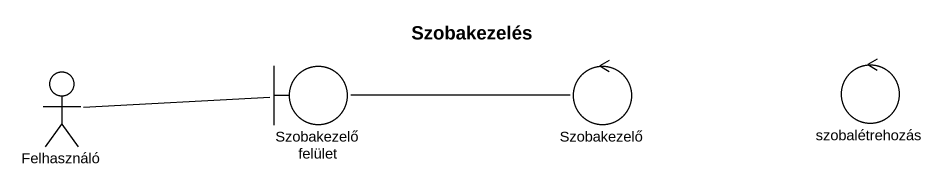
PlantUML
@startuml
title Szobakezelés
actor Felhasználó
boundary "Szobakezelő felület" as Szobakezelő_felület
control Szobakezelő
control szobalétrehozás
Felhasználó -right- Szobakezelő_felület
Szobakezelő_felület -right- Szobakezelő
@enduml
